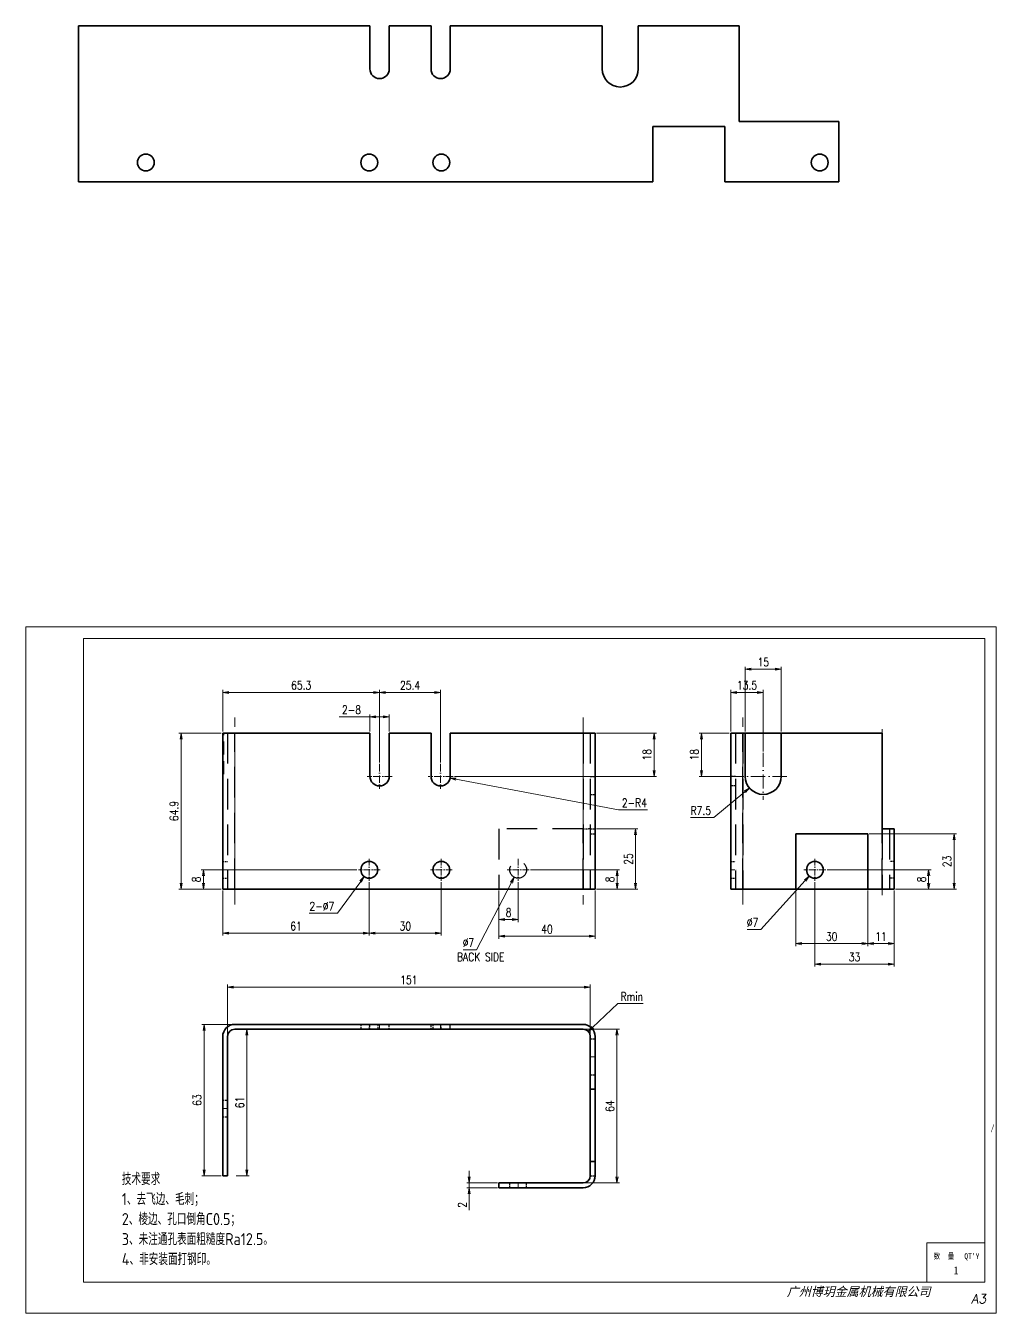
# Model space of a CAD drawing. Header units: millimetres. Extents: x 947 to 8432, y 980 to 2342.
# Drawn here: x 3350 to 3754, y 1550 to 2086 of the extents above; entities that cross this region are included whole.
import ezdxf
from ezdxf.enums import TextEntityAlignment as Align

# ---------------------------------------------------------------- set-up
doc = ezdxf.new("R2010")
doc.units = ezdxf.units.MM
for name, pattern in [('AM_ISO08W050x2', [9, 6, -0.75, 1.5, -0.75]), ('DASHDOT', [18.5, 12, -3, 0.5, -3]), ('DASHED', [19.05, 12.7, -6.35])]:
    doc.linetypes.add(name, pattern=pattern)
for name, color, linetype in [('DIM', 3, 'Continuous'), ('hidden', 1, 'DASHED'), ('图框文字', 7, 'Continuous'), ('用户自定义1', 7, 'Continuous')]:
    doc.layers.add(name, color=color, linetype=linetype)
for name, color, linetype, lineweight in [('DRAWING', 7, 'Continuous', 35), ('中心线', 2, 'AM_ISO08W050x2', 18), ('图框BY', 7, 'Continuous', 0), ('标注线', 3, 'Continuous', 18)]:
    doc.layers.add(name, color=color, linetype=linetype, lineweight=lineweight)
doc.styles.add('DIM', font='romans.shx', dxfattribs={"width": 0.8, "bigfont": 'bigfont.shx'})
doc.styles.add('STYLE1', font='')
doc.styles.add('国标', font='simfang.ttf', dxfattribs={"width": 0.8})
doc.styles.add('机械长仿宋', font='gbenor.shx', dxfattribs={"height": 1, "bigfont": 'gbcbig.shx'})
doc.styles.add('标题字', font='romand.shx', dxfattribs={"oblique": 10, "bigfont": 'bigfont.shx'})
doc.styles.get('STYLE1').set_extended_font_data('SimSun')
doc.dimstyles.new('XR 1-1$0', dxfattribs={"dimtxt": 3.5, "dimasz": 2.5, "dimexe": 1, "dimexo": 0.625, "dimgap": 1.2, "dimtad": 1, "dimzin": 9, "dimdsep": 46, "dimtxsty": 'DIM', "dimblk": 'OPEN', "dimcen": 0, "dimclrd": 8, "dimclre": 8, "dimclrt": 2, "dimazin": 2, "dimtfac": 0.5, "dimtmove": 0, "dimatfit": 3, "dimldrblk": 'OPEN', "dimfxl": 1, "dimtolj": 2, "dimlwd": 18, "dimlwe": 18, "dimarcsym": 0})
doc.dimstyles.new('XR 1-1$3', dxfattribs={"dimtxt": 3.5, "dimasz": 2.5, "dimexe": 1, "dimexo": 0.625, "dimgap": 1.2, "dimtad": 1, "dimtoh": 1, "dimdsep": 46, "dimtxsty": 'DIM', "dimblk": 'OPEN', "dimcen": 0, "dimclrd": 8, "dimclre": 8, "dimclrt": 2, "dimazin": 2, "dimtfac": 0.5, "dimtofl": 0, "dimtmove": 0, "dimatfit": 3, "dimldrblk": 'OPEN', "dimfxl": 1, "dimtolj": 2, "dimlwd": 18, "dimlwe": 18, "dimarcsym": 0})
doc.dimstyles.new('XR 1-1$4', dxfattribs={"dimtxt": 3.5, "dimasz": 2.5, "dimexe": 1, "dimexo": 0.625, "dimgap": 1.2, "dimtad": 1, "dimtoh": 1, "dimdsep": 46, "dimtxsty": 'DIM', "dimblk": 'OPEN', "dimcen": 0, "dimclrd": 8, "dimclre": 8, "dimclrt": 2, "dimazin": 2, "dimtfac": 0.5, "dimtofl": 0, "dimtmove": 0, "dimatfit": 3, "dimldrblk": 'OPEN', "dimfxl": 1, "dimtolj": 2, "dimlwd": 18, "dimlwe": 18, "dimarcsym": 0})

# ---------------------------------------------------------------- blocks, each defined once
blk = doc.blocks.new('_Open')
at = {"color": 0, "linetype": 'ByBlock', "lineweight": -2}
for p, q in [((-1, 0.17), (0, 0)), ((-1, -0.17), (0, 0)), ((0, 0), (-1, 0))]:
    blk.add_line(p, q, dxfattribs=at)
blk = doc.blocks.new('*D167')
at = {"layer": 'DIM', "color": 8, "lineweight": 18, "transparency": 16777216}
for p, q in [((3534.66, 1606.73), (3534.66, 1609.23)), ((3546.4, 1604.23), (3533.66, 1604.23)), ((3534.66, 1604.23), (3534.66, 1602.23)), ((3546.4, 1602.23), (3533.66, 1602.23)), ((3534.66, 1599.73), (3534.66, 1592.96))]:
    blk.add_line(p, q, dxfattribs=at)
at = {"layer": 'DIM', "color": 8, "lineweight": 18, "transparency": 16777216, "xscale": 2.5, "yscale": 2.5, "zscale": 2.5}
for p, rotation in [((3534.66, 1604.23), 270), ((3534.66, 1602.23), 90)]:
    blk.add_blockref('_Open', p, dxfattribs=dict(at, rotation=rotation))
at = {"layer": 'DIM', "color": 2, "transparency": 16777216, "insert": (3531.71, 1595.09), "char_height": 3.5, "attachment_point": 5, "rotation": 90, "style": 'DIM'}
blk.add_mtext('\\A2;2', dxfattribs=at)
blk = doc.blocks.new('*D168')
at = {"layer": 'DIM', "color": 8, "lineweight": 18, "transparency": 16777216}
for p, q in [((3431.4, 1791.48), (3413.7, 1791.48)), ((3414.7, 1788.98), (3414.7, 1729.08)), ((3431.4, 1726.58), (3413.7, 1726.58))]:
    blk.add_line(p, q, dxfattribs=at)
at = {"layer": 'DIM', "color": 8, "lineweight": 18, "transparency": 16777216, "xscale": 2.5, "yscale": 2.5, "zscale": 2.5}
for p, rotation in [((3414.7, 1791.48), 90), ((3414.7, 1726.58), 270)]:
    blk.add_blockref('_Open', p, dxfattribs=dict(at, rotation=rotation))
at = {"layer": 'DIM', "color": 2, "transparency": 16777216, "insert": (3411.75, 1759.03), "char_height": 3.5, "attachment_point": 5, "rotation": 90, "style": 'DIM'}
blk.add_mtext('\\A2;64.9', dxfattribs=at)
blk = doc.blocks.new('*D169')
at = {"layer": 'DIM', "color": 8, "lineweight": 18, "transparency": 16777216}
for p, q in [((3432.02, 1792.1), (3432.02, 1809.44)), ((3434.52, 1808.44), (3494.82, 1808.44)), ((3497.32, 1779.3), (3497.32, 1809.44))]:
    blk.add_line(p, q, dxfattribs=at)
at = {"layer": 'DIM', "color": 8, "lineweight": 18, "transparency": 16777216, "xscale": 2.5, "yscale": 2.5, "zscale": 2.5, "rotation": 180}
blk.add_blockref('_Open', (3432.02, 1808.44), dxfattribs=at)
at = {"layer": 'DIM', "color": 8, "lineweight": 18, "transparency": 16777216, "xscale": 2.5, "yscale": 2.5, "zscale": 2.5}
blk.add_blockref('_Open', (3497.32, 1808.44), dxfattribs=at)
at = {"layer": 'DIM', "color": 2, "transparency": 16777216, "insert": (3464.67, 1811.39), "char_height": 3.5, "attachment_point": 5, "style": 'DIM'}
blk.add_mtext('\\A2;65.3', dxfattribs=at)
blk = doc.blocks.new('*D170')
at = {"layer": 'DIM', "color": 8, "lineweight": 18, "transparency": 16777216}
for p, q in [((3497.32, 1779.3), (3497.32, 1809.44)), ((3499.82, 1808.44), (3520.22, 1808.44)), ((3522.72, 1779.3), (3522.72, 1809.44))]:
    blk.add_line(p, q, dxfattribs=at)
at = {"layer": 'DIM', "color": 8, "lineweight": 18, "transparency": 16777216, "xscale": 2.5, "yscale": 2.5, "zscale": 2.5, "rotation": 180}
blk.add_blockref('_Open', (3497.32, 1808.44), dxfattribs=at)
at = {"layer": 'DIM', "color": 8, "lineweight": 18, "transparency": 16777216, "xscale": 2.5, "yscale": 2.5, "zscale": 2.5}
blk.add_blockref('_Open', (3522.72, 1808.44), dxfattribs=at)
at = {"layer": 'DIM', "color": 2, "transparency": 16777216, "insert": (3510.02, 1811.39), "char_height": 3.5, "attachment_point": 5, "style": 'DIM'}
blk.add_mtext('\\A2;25.4', dxfattribs=at)
blk = doc.blocks.new('*D171')
at = {"layer": 'DIM', "color": 8, "lineweight": 18, "transparency": 16777216}
for p, q in [((3587.65, 1791.48), (3612.59, 1791.48)), ((3611.59, 1775.98), (3611.59, 1788.98)), ((3528.55, 1773.48), (3612.59, 1773.48))]:
    blk.add_line(p, q, dxfattribs=at)
at = {"layer": 'DIM', "color": 8, "lineweight": 18, "transparency": 16777216, "xscale": 2.5, "yscale": 2.5, "zscale": 2.5}
for p, rotation in [((3611.59, 1791.48), 90), ((3611.59, 1773.48), 270)]:
    blk.add_blockref('_Open', p, dxfattribs=dict(at, rotation=rotation))
at = {"layer": 'DIM', "color": 2, "transparency": 16777216, "insert": (3608.64, 1782.48), "char_height": 3.5, "attachment_point": 5, "rotation": 90, "style": 'DIM'}
blk.add_mtext('\\A2;18', dxfattribs=at)
blk = doc.blocks.new('*D172')
at = {"layer": 'DIM', "color": 8, "lineweight": 18, "transparency": 16777216}
for p, q in [((3493.32, 1798.26), (3480.42, 1798.26)), ((3493.32, 1792.1), (3493.32, 1799.26)), ((3498.82, 1798.26), (3495.82, 1798.26)), ((3501.32, 1792.1), (3501.32, 1799.26))]:
    blk.add_line(p, q, dxfattribs=at)
at = {"layer": 'DIM', "color": 8, "lineweight": 18, "transparency": 16777216, "xscale": 2.5, "yscale": 2.5, "zscale": 2.5, "rotation": 180}
blk.add_blockref('_Open', (3493.32, 1798.26), dxfattribs=at)
at = {"layer": 'DIM', "color": 8, "lineweight": 18, "transparency": 16777216, "xscale": 2.5, "yscale": 2.5, "zscale": 2.5}
blk.add_blockref('_Open', (3501.32, 1798.26), dxfattribs=at)
at = {"layer": 'DIM', "color": 2, "transparency": 16777216, "insert": (3485.62, 1801.21), "char_height": 3.5, "attachment_point": 5, "style": 'DIM'}
blk.add_mtext('\\A2;{\\Fromans,bigfont|c134;2-}8', dxfattribs=at)
blk = doc.blocks.new('*D173')
at = {"layer": 'DIM', "color": 8, "lineweight": 18, "transparency": 16777216}
for p, q in [((3432.02, 1725.95), (3432.02, 1707.18)), ((3493.02, 1729.4), (3493.02, 1707.18)), ((3434.52, 1708.18), (3490.52, 1708.18))]:
    blk.add_line(p, q, dxfattribs=at)
at = {"layer": 'DIM', "color": 8, "lineweight": 18, "transparency": 16777216, "xscale": 2.5, "yscale": 2.5, "zscale": 2.5, "rotation": 180}
blk.add_blockref('_Open', (3432.02, 1708.18), dxfattribs=at)
at = {"layer": 'DIM', "color": 8, "lineweight": 18, "transparency": 16777216, "xscale": 2.5, "yscale": 2.5, "zscale": 2.5}
blk.add_blockref('_Open', (3493.02, 1708.18), dxfattribs=at)
at = {"layer": 'DIM', "color": 2, "transparency": 16777216, "insert": (3462.52, 1711.13), "char_height": 3.5, "attachment_point": 5, "style": 'DIM'}
blk.add_mtext('\\A2;61', dxfattribs=at)
blk = doc.blocks.new('*D174')
at = {"layer": 'DIM', "color": 8, "lineweight": 18, "transparency": 16777216}
for p, q in [((3493.02, 1729.4), (3493.02, 1707.18)), ((3523.02, 1729.4), (3523.02, 1707.18)), ((3495.52, 1708.18), (3520.52, 1708.18))]:
    blk.add_line(p, q, dxfattribs=at)
at = {"layer": 'DIM', "color": 8, "lineweight": 18, "transparency": 16777216, "xscale": 2.5, "yscale": 2.5, "zscale": 2.5, "rotation": 180}
blk.add_blockref('_Open', (3493.02, 1708.18), dxfattribs=at)
at = {"layer": 'DIM', "color": 8, "lineweight": 18, "transparency": 16777216, "xscale": 2.5, "yscale": 2.5, "zscale": 2.5}
blk.add_blockref('_Open', (3523.02, 1708.18), dxfattribs=at)
at = {"layer": 'DIM', "color": 2, "transparency": 16777216, "insert": (3508.02, 1711.13), "char_height": 3.5, "attachment_point": 5, "style": 'DIM'}
blk.add_mtext('\\A2;30', dxfattribs=at)
blk = doc.blocks.new('*D175')
at = {"layer": 'DIM', "color": 8, "lineweight": 18, "transparency": 16777216}
for p, q in [((3487.85, 1734.58), (3423.01, 1734.58)), ((3424.01, 1732.08), (3424.01, 1729.08)), ((3431.4, 1726.58), (3423.01, 1726.58))]:
    blk.add_line(p, q, dxfattribs=at)
at = {"layer": 'DIM', "color": 8, "lineweight": 18, "transparency": 16777216, "xscale": 2.5, "yscale": 2.5, "zscale": 2.5}
for p, rotation in [((3424.01, 1734.58), 90), ((3424.01, 1726.58), 270)]:
    blk.add_blockref('_Open', p, dxfattribs=dict(at, rotation=rotation))
at = {"layer": 'DIM', "color": 2, "transparency": 16777216, "insert": (3421.06, 1730.58), "char_height": 3.5, "attachment_point": 5, "rotation": 90, "style": 'DIM'}
blk.add_mtext('\\A2;8', dxfattribs=at)
blk = doc.blocks.new('*D176')
at = {"layer": 'DIM', "color": 8, "lineweight": 18, "transparency": 16777216}
for p, q in [((3479.74, 1716.47), (3489.47, 1729.74)), ((3468, 1716.47), (3479.74, 1716.47))]:
    blk.add_line(p, q, dxfattribs=at)
at = {"layer": 'DIM', "color": 8, "lineweight": 18, "transparency": 16777216, "xscale": 2.5, "yscale": 2.5, "zscale": 2.5, "rotation": 53.73847140236715}
blk.add_blockref('_Open', (3490.95, 1731.75), dxfattribs=at)
at = {"layer": 'DIM', "color": 2, "transparency": 16777216, "insert": (3473.27, 1719.42), "char_height": 3.5, "attachment_point": 5, "style": 'DIM'}
blk.add_mtext('\\A2;2-%%c7', dxfattribs=at)
blk = doc.blocks.new('*D177')
at = {"layer": 'DIM', "color": 8, "lineweight": 18, "transparency": 16777216}
for p, q in [((3596.73, 1759.5), (3529.11, 1772.27)), ((3608.87, 1759.5), (3596.73, 1759.5))]:
    blk.add_line(p, q, dxfattribs=at)
at = {"layer": 'DIM', "color": 8, "lineweight": 18, "transparency": 16777216, "xscale": 2.5, "yscale": 2.5, "zscale": 2.5, "rotation": 169.3034665481078}
blk.add_blockref('_Open', (3526.65, 1772.73), dxfattribs=at)
at = {"layer": 'DIM', "color": 2, "transparency": 16777216, "insert": (3603.4, 1762.45), "char_height": 3.5, "attachment_point": 5, "style": 'DIM'}
blk.add_mtext('\\A2;{\\Fromans,bigfont|c134;2-}R4', dxfattribs=at)
blk = doc.blocks.new('*D178')
at = {"layer": 'DIM', "color": 8, "lineweight": 18, "transparency": 16777216}
for p, q in [((3436.4, 1670.23), (3423.25, 1670.23)), ((3424.25, 1609.73), (3424.25, 1667.73)), ((3431.4, 1607.23), (3423.25, 1607.23))]:
    blk.add_line(p, q, dxfattribs=at)
at = {"layer": 'DIM', "color": 8, "lineweight": 18, "transparency": 16777216, "xscale": 2.5, "yscale": 2.5, "zscale": 2.5}
for p, rotation in [((3424.25, 1670.23), 90), ((3424.25, 1607.23), 270)]:
    blk.add_blockref('_Open', p, dxfattribs=dict(at, rotation=rotation))
at = {"layer": 'DIM', "color": 2, "transparency": 16777216, "insert": (3421.3, 1638.73), "char_height": 3.5, "attachment_point": 5, "rotation": 90, "style": 'DIM'}
blk.add_mtext('\\A2;63', dxfattribs=at)
blk = doc.blocks.new('*D179')
at = {"layer": 'DIM', "color": 8, "lineweight": 18, "transparency": 16777216}
for p, q in [((3434.02, 1665.85), (3434.02, 1686.79)), ((3436.52, 1685.79), (3582.52, 1685.79)), ((3585.02, 1664.85), (3585.02, 1686.79))]:
    blk.add_line(p, q, dxfattribs=at)
at = {"layer": 'DIM', "color": 8, "lineweight": 18, "transparency": 16777216, "xscale": 2.5, "yscale": 2.5, "zscale": 2.5, "rotation": 180}
blk.add_blockref('_Open', (3434.02, 1685.79), dxfattribs=at)
at = {"layer": 'DIM', "color": 8, "lineweight": 18, "transparency": 16777216, "xscale": 2.5, "yscale": 2.5, "zscale": 2.5}
blk.add_blockref('_Open', (3585.02, 1685.79), dxfattribs=at)
at = {"layer": 'DIM', "color": 2, "transparency": 16777216, "insert": (3509.52, 1688.74), "char_height": 3.5, "attachment_point": 5, "style": 'DIM'}
blk.add_mtext('\\A2;151', dxfattribs=at)
blk = doc.blocks.new('*D180')
at = {"layer": 'DIM', "color": 8, "lineweight": 18, "transparency": 16777216}
for p, q in [((3580.65, 1668.23), (3597.15, 1668.23)), ((3596.15, 1606.73), (3596.15, 1665.73)), ((3580.65, 1604.23), (3597.15, 1604.23))]:
    blk.add_line(p, q, dxfattribs=at)
at = {"layer": 'DIM', "color": 8, "lineweight": 18, "transparency": 16777216, "xscale": 2.5, "yscale": 2.5, "zscale": 2.5}
for p, rotation in [((3596.15, 1668.23), 90), ((3596.15, 1604.23), 270)]:
    blk.add_blockref('_Open', p, dxfattribs=dict(at, rotation=rotation))
at = {"layer": 'DIM', "color": 2, "transparency": 16777216, "insert": (3593.2, 1636.23), "char_height": 3.5, "attachment_point": 5, "rotation": 90, "style": 'DIM'}
blk.add_mtext('\\A2;64', dxfattribs=at)
blk = doc.blocks.new('*D181')
at = {"layer": 'DIM', "color": 8, "lineweight": 18, "transparency": 16777216}
for p, q in [((3596.46, 1678.89), (3586.01, 1669.01)), ((3606.99, 1678.89), (3596.46, 1678.89))]:
    blk.add_line(p, q, dxfattribs=at)
at = {"layer": 'DIM', "color": 8, "lineweight": 18, "transparency": 16777216, "xscale": 2.5, "yscale": 2.5, "zscale": 2.5, "rotation": 223.4290281132718}
blk.add_blockref('_Open', (3584.2, 1667.29), dxfattribs=at)
at = {"layer": 'DIM', "color": 2, "transparency": 16777216, "insert": (3602.32, 1681.84), "char_height": 3.5, "attachment_point": 5, "style": 'DIM'}
blk.add_mtext('\\A2;{\\Fromans,bigfont|c134;Rmin}', dxfattribs=at)
blk = doc.blocks.new('*D182')
at = {"layer": 'DIM', "color": 8, "lineweight": 18, "transparency": 16777216}
for p, q in [((3547.02, 1725.95), (3547.02, 1705.91)), ((3587.02, 1725.95), (3587.02, 1705.91)), ((3584.52, 1706.91), (3549.52, 1706.91))]:
    blk.add_line(p, q, dxfattribs=at)
at = {"layer": 'DIM', "color": 8, "lineweight": 18, "transparency": 16777216, "xscale": 2.5, "yscale": 2.5, "zscale": 2.5, "rotation": 180}
blk.add_blockref('_Open', (3547.02, 1706.91), dxfattribs=at)
at = {"layer": 'DIM', "color": 8, "lineweight": 18, "transparency": 16777216, "xscale": 2.5, "yscale": 2.5, "zscale": 2.5}
blk.add_blockref('_Open', (3587.02, 1706.91), dxfattribs=at)
at = {"layer": 'DIM', "color": 2, "transparency": 16777216, "insert": (3567.02, 1709.86), "char_height": 3.5, "attachment_point": 5, "style": 'DIM'}
blk.add_mtext('\\A2;40', dxfattribs=at)
blk = doc.blocks.new('*D183')
at = {"layer": 'DIM', "color": 8, "lineweight": 18, "transparency": 16777216}
for p, q in [((3587.65, 1751.58), (3604.88, 1751.58)), ((3603.88, 1729.08), (3603.88, 1749.08)), ((3587.65, 1726.58), (3604.88, 1726.58))]:
    blk.add_line(p, q, dxfattribs=at)
at = {"layer": 'DIM', "color": 8, "lineweight": 18, "transparency": 16777216, "xscale": 2.5, "yscale": 2.5, "zscale": 2.5}
for p, rotation in [((3603.88, 1751.58), 90), ((3603.88, 1726.58), 270)]:
    blk.add_blockref('_Open', p, dxfattribs=dict(at, rotation=rotation))
at = {"layer": 'DIM', "color": 2, "transparency": 16777216, "insert": (3600.93, 1739.08), "char_height": 3.5, "attachment_point": 5, "rotation": 90, "style": 'DIM'}
blk.add_mtext('\\A2;25', dxfattribs=at)
blk = doc.blocks.new('*D184')
at = {"layer": 'DIM', "color": 8, "lineweight": 18, "transparency": 16777216}
for p, q in [((3547.02, 1725.95), (3547.02, 1712.85)), ((3555.02, 1729.4), (3555.02, 1712.85)), ((3549.52, 1713.85), (3552.52, 1713.85))]:
    blk.add_line(p, q, dxfattribs=at)
at = {"layer": 'DIM', "color": 8, "lineweight": 18, "transparency": 16777216, "xscale": 2.5, "yscale": 2.5, "zscale": 2.5, "rotation": 180}
blk.add_blockref('_Open', (3547.02, 1713.85), dxfattribs=at)
at = {"layer": 'DIM', "color": 8, "lineweight": 18, "transparency": 16777216, "xscale": 2.5, "yscale": 2.5, "zscale": 2.5}
blk.add_blockref('_Open', (3555.02, 1713.85), dxfattribs=at)
at = {"layer": 'DIM', "color": 2, "transparency": 16777216, "insert": (3551.02, 1716.8), "char_height": 3.5, "attachment_point": 5, "style": 'DIM'}
blk.add_mtext('\\A2;8', dxfattribs=at)
blk = doc.blocks.new('*D185')
at = {"layer": 'DIM', "color": 8, "lineweight": 18, "transparency": 16777216}
for p, q in [((3560.2, 1734.58), (3597.19, 1734.58)), ((3596.19, 1732.08), (3596.19, 1729.08)), ((3587.65, 1726.58), (3597.19, 1726.58))]:
    blk.add_line(p, q, dxfattribs=at)
at = {"layer": 'DIM', "color": 8, "lineweight": 18, "transparency": 16777216, "xscale": 2.5, "yscale": 2.5, "zscale": 2.5}
for p, rotation in [((3596.19, 1734.58), 90), ((3596.19, 1726.58), 270)]:
    blk.add_blockref('_Open', p, dxfattribs=dict(at, rotation=rotation))
at = {"layer": 'DIM', "color": 2, "transparency": 16777216, "insert": (3593.24, 1730.58), "char_height": 3.5, "attachment_point": 5, "rotation": 90, "style": 'DIM'}
blk.add_mtext('\\A2;8', dxfattribs=at)
blk = doc.blocks.new('*D186')
at = {"layer": 'DIM', "color": 8, "lineweight": 18, "transparency": 16777216}
for p, q in [((3537.7, 1701.3), (3552.25, 1729.25)), ((3532.1, 1701.3), (3537.7, 1701.3))]:
    blk.add_line(p, q, dxfattribs=at)
at = {"layer": 'DIM', "color": 8, "lineweight": 18, "transparency": 16777216, "xscale": 2.5, "yscale": 2.5, "zscale": 2.5, "rotation": 62.50596017894608}
blk.add_blockref('_Open', (3553.4, 1731.47), dxfattribs=at)
at = {"layer": 'DIM', "color": 2, "transparency": 16777216, "insert": (3534.3, 1704.25), "char_height": 3.5, "attachment_point": 5, "style": 'DIM'}
blk.add_mtext('\\A2;∅7', dxfattribs=at)
blk = doc.blocks.new('*D187')
at = {"layer": 'DIM', "color": 8, "lineweight": 18, "transparency": 16777216}
for p, q in [((3642.92, 1791.48), (3630.34, 1791.48)), ((3631.34, 1788.98), (3631.34, 1775.98)), ((3648.92, 1773.48), (3630.34, 1773.48))]:
    blk.add_line(p, q, dxfattribs=at)
at = {"layer": 'DIM', "color": 8, "lineweight": 18, "transparency": 16777216, "xscale": 2.5, "yscale": 2.5, "zscale": 2.5}
for p, rotation in [((3631.34, 1791.48), 90), ((3631.34, 1773.48), 270)]:
    blk.add_blockref('_Open', p, dxfattribs=dict(at, rotation=rotation))
at = {"layer": 'DIM', "color": 2, "transparency": 16777216, "insert": (3628.39, 1782.48), "char_height": 3.5, "attachment_point": 5, "rotation": 90, "style": 'DIM'}
blk.add_mtext('\\A2;18', dxfattribs=at)
blk = doc.blocks.new('*D188')
at = {"layer": 'DIM', "color": 8, "lineweight": 18, "transparency": 16777216}
for p, q in [((3649.55, 1792.1), (3649.55, 1819.08)), ((3652.05, 1818.08), (3662.05, 1818.08)), ((3664.55, 1792.1), (3664.55, 1819.08))]:
    blk.add_line(p, q, dxfattribs=at)
at = {"layer": 'DIM', "color": 8, "lineweight": 18, "transparency": 16777216, "xscale": 2.5, "yscale": 2.5, "zscale": 2.5, "rotation": 180}
blk.add_blockref('_Open', (3649.55, 1818.08), dxfattribs=at)
at = {"layer": 'DIM', "color": 8, "lineweight": 18, "transparency": 16777216, "xscale": 2.5, "yscale": 2.5, "zscale": 2.5}
blk.add_blockref('_Open', (3664.55, 1818.08), dxfattribs=at)
at = {"layer": 'DIM', "color": 2, "transparency": 16777216, "insert": (3657.05, 1821.03), "char_height": 3.5, "attachment_point": 5, "style": 'DIM'}
blk.add_mtext('\\A2;15', dxfattribs=at)
blk = doc.blocks.new('*D189')
at = {"layer": 'DIM', "color": 8, "lineweight": 18, "transparency": 16777216}
for p, q in [((3643.55, 1792.1), (3643.55, 1809.44)), ((3646.05, 1808.44), (3654.55, 1808.44)), ((3657.05, 1783.85), (3657.05, 1809.44))]:
    blk.add_line(p, q, dxfattribs=at)
at = {"layer": 'DIM', "color": 8, "lineweight": 18, "transparency": 16777216, "xscale": 2.5, "yscale": 2.5, "zscale": 2.5, "rotation": 180}
blk.add_blockref('_Open', (3643.55, 1808.44), dxfattribs=at)
at = {"layer": 'DIM', "color": 8, "lineweight": 18, "transparency": 16777216, "xscale": 2.5, "yscale": 2.5, "zscale": 2.5}
blk.add_blockref('_Open', (3657.05, 1808.44), dxfattribs=at)
at = {"layer": 'DIM', "color": 2, "transparency": 16777216, "insert": (3650.3, 1811.39), "char_height": 3.5, "attachment_point": 5, "style": 'DIM'}
blk.add_mtext('\\A2;13.5', dxfattribs=at)
blk = doc.blocks.new('*D190')
at = {"layer": 'DIM', "color": 8, "lineweight": 18, "transparency": 16777216}
for p, q in [((3636.5, 1756.3), (3649.38, 1767.07)), ((3626.76, 1756.3), (3636.5, 1756.3))]:
    blk.add_line(p, q, dxfattribs=at)
at = {"layer": 'DIM', "color": 8, "lineweight": 18, "transparency": 16777216, "xscale": 2.5, "yscale": 2.5, "zscale": 2.5, "rotation": 39.88272526201273}
blk.add_blockref('_Open', (3651.29, 1768.67), dxfattribs=at)
at = {"layer": 'DIM', "color": 2, "transparency": 16777216, "insert": (3631.03, 1759.25), "char_height": 3.5, "attachment_point": 5, "style": 'DIM'}
blk.add_mtext('\\A2;R7.5', dxfattribs=at)
blk = doc.blocks.new('*D191')
at = {"layer": 'DIM', "color": 8, "lineweight": 18, "transparency": 16777216}
for p, q in [((3701.17, 1749.58), (3737.54, 1749.58)), ((3736.54, 1747.08), (3736.54, 1729.08)), ((3712.17, 1726.58), (3737.54, 1726.58))]:
    blk.add_line(p, q, dxfattribs=at)
at = {"layer": 'DIM', "color": 8, "lineweight": 18, "transparency": 16777216, "xscale": 2.5, "yscale": 2.5, "zscale": 2.5}
for p, rotation in [((3736.54, 1749.58), 90), ((3736.54, 1726.58), 270)]:
    blk.add_blockref('_Open', p, dxfattribs=dict(at, rotation=rotation))
at = {"layer": 'DIM', "color": 2, "transparency": 16777216, "insert": (3733.59, 1738.08), "char_height": 3.5, "attachment_point": 5, "rotation": 90, "style": 'DIM'}
blk.add_mtext('\\A2;23', dxfattribs=at)
blk = doc.blocks.new('*D192')
at = {"layer": 'DIM', "color": 8, "lineweight": 18, "transparency": 16777216}
for p, q in [((3700.55, 1725.95), (3700.55, 1702.84)), ((3711.55, 1725.95), (3711.55, 1702.84)), ((3703.05, 1703.84), (3709.05, 1703.84))]:
    blk.add_line(p, q, dxfattribs=at)
at = {"layer": 'DIM', "color": 8, "lineweight": 18, "transparency": 16777216, "xscale": 2.5, "yscale": 2.5, "zscale": 2.5, "rotation": 180}
blk.add_blockref('_Open', (3700.55, 1703.84), dxfattribs=at)
at = {"layer": 'DIM', "color": 8, "lineweight": 18, "transparency": 16777216, "xscale": 2.5, "yscale": 2.5, "zscale": 2.5}
blk.add_blockref('_Open', (3711.55, 1703.84), dxfattribs=at)
at = {"layer": 'DIM', "color": 2, "transparency": 16777216, "insert": (3706.05, 1706.79), "char_height": 3.5, "attachment_point": 5, "style": 'DIM'}
blk.add_mtext('\\A2;11', dxfattribs=at)
blk = doc.blocks.new('*D193')
at = {"layer": 'DIM', "color": 8, "lineweight": 18, "transparency": 16777216}
for p, q in [((3670.55, 1725.95), (3670.55, 1702.84)), ((3700.55, 1725.95), (3700.55, 1702.84)), ((3698.05, 1703.84), (3673.05, 1703.84))]:
    blk.add_line(p, q, dxfattribs=at)
at = {"layer": 'DIM', "color": 8, "lineweight": 18, "transparency": 16777216, "xscale": 2.5, "yscale": 2.5, "zscale": 2.5, "rotation": 180}
blk.add_blockref('_Open', (3670.55, 1703.84), dxfattribs=at)
at = {"layer": 'DIM', "color": 8, "lineweight": 18, "transparency": 16777216, "xscale": 2.5, "yscale": 2.5, "zscale": 2.5}
blk.add_blockref('_Open', (3700.55, 1703.84), dxfattribs=at)
at = {"layer": 'DIM', "color": 2, "transparency": 16777216, "insert": (3685.55, 1706.79), "char_height": 3.5, "attachment_point": 5, "style": 'DIM'}
blk.add_mtext('\\A2;30', dxfattribs=at)
blk = doc.blocks.new('*D194')
at = {"layer": 'DIM', "color": 8, "lineweight": 18, "transparency": 16777216}
for p, q in [((3683.72, 1734.58), (3726.91, 1734.58)), ((3725.91, 1729.08), (3725.91, 1732.08)), ((3712.17, 1726.58), (3726.91, 1726.58))]:
    blk.add_line(p, q, dxfattribs=at)
at = {"layer": 'DIM', "color": 8, "lineweight": 18, "transparency": 16777216, "xscale": 2.5, "yscale": 2.5, "zscale": 2.5}
for p, rotation in [((3725.91, 1734.58), 90), ((3725.91, 1726.58), 270)]:
    blk.add_blockref('_Open', p, dxfattribs=dict(at, rotation=rotation))
at = {"layer": 'DIM', "color": 2, "transparency": 16777216, "insert": (3722.96, 1730.58), "char_height": 3.5, "attachment_point": 5, "rotation": 90, "style": 'DIM'}
blk.add_mtext('\\A2;8', dxfattribs=at)
blk = doc.blocks.new('*D195')
at = {"layer": 'DIM', "color": 8, "lineweight": 18, "transparency": 16777216}
for p, q in [((3678.55, 1729.4), (3678.55, 1694.32)), ((3711.55, 1725.95), (3711.55, 1694.32)), ((3709.05, 1695.32), (3681.05, 1695.32))]:
    blk.add_line(p, q, dxfattribs=at)
at = {"layer": 'DIM', "color": 8, "lineweight": 18, "transparency": 16777216, "xscale": 2.5, "yscale": 2.5, "zscale": 2.5, "rotation": 180}
blk.add_blockref('_Open', (3678.55, 1695.32), dxfattribs=at)
at = {"layer": 'DIM', "color": 8, "lineweight": 18, "transparency": 16777216, "xscale": 2.5, "yscale": 2.5, "zscale": 2.5}
blk.add_blockref('_Open', (3711.55, 1695.32), dxfattribs=at)
at = {"layer": 'DIM', "color": 2, "transparency": 16777216, "insert": (3695.05, 1698.27), "char_height": 3.5, "attachment_point": 5, "style": 'DIM'}
blk.add_mtext('\\A2;33', dxfattribs=at)
blk = doc.blocks.new('*D196')
at = {"layer": 'DIM', "color": 8, "lineweight": 18, "transparency": 16777216}
for p, q in [((3655.99, 1709.69), (3674.52, 1730.13)), ((3650.39, 1709.69), (3655.99, 1709.69))]:
    blk.add_line(p, q, dxfattribs=at)
at = {"layer": 'DIM', "color": 8, "lineweight": 18, "transparency": 16777216, "xscale": 2.5, "yscale": 2.5, "zscale": 2.5, "rotation": 47.80760562263692}
blk.add_blockref('_Open', (3676.2, 1731.98), dxfattribs=at)
at = {"layer": 'DIM', "color": 2, "transparency": 16777216, "insert": (3652.59, 1712.64), "char_height": 3.5, "attachment_point": 5, "style": 'DIM'}
blk.add_mtext('\\A2;∅7', dxfattribs=at)
blk = doc.blocks.new('*D197')
at = {"layer": '用户自定义1', "color": 8, "lineweight": 18, "transparency": 16777216}
for p, q in [((3437.65, 1668.23), (3443.07, 1668.23)), ((3442.07, 1665.73), (3442.07, 1609.73)), ((3437.65, 1607.23), (3443.07, 1607.23))]:
    blk.add_line(p, q, dxfattribs=at)
at = {"layer": '用户自定义1', "color": 8, "lineweight": 18, "transparency": 16777216, "xscale": 2.5, "yscale": 2.5, "zscale": 2.5}
for p, rotation in [((3442.07, 1668.23), 90), ((3442.07, 1607.23), 270)]:
    blk.add_blockref('_Open', p, dxfattribs=dict(at, rotation=rotation))
at = {"layer": '用户自定义1', "color": 2, "transparency": 16777216, "insert": (3439.12, 1637.73), "char_height": 3.5, "attachment_point": 5, "rotation": 90, "style": 'DIM'}
blk.add_mtext('\\A2;61', dxfattribs=at)

msp = doc.modelspace()

# ---------------------------------------------------------------- linework, layer by layer
at = {"color": 7, "lineweight": 13}
for p, q in [((3437.02, 1726.575), (3437.02, 1791.477)), ((3582.02, 1791.477), (3582.02, 1726.575)), ((3648.55, 1791.477), (3648.55, 1726.575)), ((3706.55, 1726.575), (3706.55, 1751.575))]:
    msp.add_line(p, q, dxfattribs=at)
at = {"layer": 'DRAWING'}
for p, q in [((3372.02, 2085.914), (3372.02, 2046.012)), ((3397.02, 2085.914), (3372.02, 2085.914)), ((3397.02, 2085.914), (3401.02, 2085.914)), ((3401.02, 2085.914), (3414.02, 2085.914)), ((3414.02, 2085.914), (3437.02, 2085.914)), ((3493.32, 2085.914), (3437.02, 2085.914)), ((3493.32, 2067.914), (3493.32, 2085.914)), ((3518.72, 2085.914), (3501.32, 2085.914)), ((3501.32, 2085.914), (3501.32, 2067.914)), ((3518.72, 2067.914), (3518.72, 2085.914)), ((3583.02, 2085.914), (3526.72, 2085.914)), ((3526.72, 2085.914), (3526.72, 2067.914)), ((3583.02, 2085.914), (3586.556, 2085.914)), ((3584.02, 2085.914), (3585.485, 2085.914)), ((3585.485, 2085.914), (3589.02, 2085.914)), ((3586.556, 2085.914), (3588.02, 2085.914)), ((3590.02, 2085.914), (3589.02, 2085.914)), ((3590.02, 2085.914), (3590.02, 2067.914)), ((3605.02, 2085.914), (3605.02, 2067.914)), ((3618.02, 2085.914), (3605.02, 2085.914)), ((3622.02, 2085.914), (3618.02, 2085.914)), ((3622.02, 2085.914), (3647.02, 2085.914)), ((3647.02, 2085.914), (3647.02, 2046.012)), ((3372.02, 2021.012), (3372.02, 2046.012)), ((3611.02, 2044.012), (3641.02, 2044.012)), ((3618.02, 2044.012), (3611.02, 2044.012)), ((3611.02, 2044.012), (3611.02, 2021.012)), ((3641.02, 2021.012), (3641.02, 2044.012)), ((3647.02, 2046.012), (3650.556, 2046.012)), ((3650.556, 2046.012), (3688.556, 2046.012)), ((3688.556, 2046.012), (3688.556, 2021.012)), ((3372.02, 2021.012), (3378.02, 2021.012)), ((3372.02, 2021.012), (3408.02, 2021.012)), ((3408.02, 2021.012), (3437.02, 2021.012)), ((3582.02, 2021.012), (3437.02, 2021.012)), ((3582.02, 2021.012), (3547.02, 2021.012)), ((3582.02, 2021.012), (3585.142, 2021.012)), ((3582.02, 2021.012), (3586.556, 2021.012)), ((3584.02, 2021.012), (3585.485, 2021.012)), ((3585.142, 2021.012), (3586.02, 2021.012)), ((3585.485, 2021.012), (3589.02, 2021.012)), ((3588.02, 2021.012), (3586.02, 2021.012)), ((3586.556, 2021.012), (3588.02, 2021.012)), ((3611.02, 2021.012), (3589.02, 2021.012)), ((3647.02, 2021.012), (3641.02, 2021.012)), ((3647.02, 2021.012), (3650.556, 2021.012)), ((3648.556, 2021.012), (3650.556, 2021.012)), ((3650.02, 2021.012), (3648.556, 2021.012)), ((3653.556, 2021.012), (3650.02, 2021.012)), ((3650.556, 2021.012), (3652.02, 2021.012)), ((3651.435, 2021.012), (3650.556, 2021.012)), ((3653.556, 2021.012), (3651.435, 2021.012)), ((3653.556, 2021.012), (3688.556, 2021.012)), ((3432.02, 1726.575), (3432.02, 1791.477)), ((3493.32, 1791.477), (3437.02, 1791.477)), ((3582.02, 1791.477), (3526.72, 1791.477)), ((3587.02, 1791.477), (3587.02, 1726.575)), ((3643.55, 1791.477), (3643.55, 1726.575)), ((3681.55, 1791.477), (3706.55, 1791.477)), ((3706.55, 1791.477), (3706.55, 1751.575)), ((3670.55, 1749.575), (3670.55, 1726.575)), ((3700.55, 1726.575), (3700.55, 1749.575)), ((3711.55, 1726.575), (3711.55, 1751.575)), ((3582.02, 1726.575), (3437.02, 1726.575)), ((3582.02, 1726.575), (3547.02, 1726.575)), ((3670.55, 1726.575), (3648.55, 1726.575)), ((3706.55, 1726.575), (3670.55, 1726.575)), ((3582.02, 1670.228), (3437.02, 1670.228)), ((3582.02, 1668.228), (3437.02, 1668.228)), ((3432.02, 1607.228), (3432.02, 1665.228)), ((3434.02, 1607.228), (3434.02, 1665.228)), ((3585.02, 1643.228), (3585.02, 1665.228)), ((3587.02, 1643.228), (3587.02, 1665.228)), ((3582.02, 1604.228), (3547.02, 1604.228)), ((3547.02, 1602.228), (3582.02, 1602.228))]:
    msp.add_line(p, q, dxfattribs=at)
at = {"layer": 'DRAWING', "ltscale": 0.036612}
for p, q in [((3432.02, 1791.477), (3433.485, 1791.477)), ((3585.556, 1791.477), (3587.02, 1791.477)), ((3643.55, 1791.477), (3645.014, 1791.477)), ((3585.556, 1726.575), (3587.02, 1726.575)), ((3643.55, 1726.575), (3645.014, 1726.575)), ((3710.085, 1726.575), (3711.55, 1726.575))]:
    msp.add_line(p, q, dxfattribs=at)
at = {"layer": 'DRAWING', "ltscale": 0.088388}
for p, q in [((3437.02, 1791.477), (3433.485, 1791.477)), ((3582.02, 1791.477), (3585.556, 1791.477)), ((3645.014, 1791.477), (3648.55, 1791.477)), ((3706.55, 1751.575), (3710.085, 1751.575)), ((3582.02, 1726.575), (3585.556, 1726.575)), ((3645.014, 1726.575), (3648.55, 1726.575)), ((3706.55, 1726.575), (3710.085, 1726.575))]:
    msp.add_line(p, q, dxfattribs=at)
at = {"layer": 'DRAWING', "ltscale": 0.45}
for p, q in [((3493.32, 1773.477), (3493.32, 1791.477)), ((3501.32, 1791.477), (3501.32, 1773.477)), ((3518.72, 1773.477), (3518.72, 1791.477)), ((3526.72, 1791.477), (3526.72, 1773.477)), ((3649.55, 1791.477), (3649.55, 1773.477)), ((3664.55, 1791.477), (3664.55, 1773.477))]:
    msp.add_line(p, q, dxfattribs=at)
at = {"layer": 'DRAWING', "ltscale": 0.435}
msp.add_line((3518.72, 1791.477), (3501.32, 1791.477), dxfattribs=at)
at = {"layer": 'DRAWING', "ltscale": 0.025001}
msp.add_line((3649.55, 1791.477), (3648.55, 1791.477), dxfattribs=at)
at = {"layer": 'DRAWING', "ltscale": 0.375}
msp.add_line((3664.55, 1791.477), (3649.55, 1791.477), dxfattribs=at)
at = {"layer": 'DRAWING', "ltscale": 0.324999}
msp.add_line((3677.55, 1791.477), (3664.55, 1791.477), dxfattribs=at)
at = {"layer": 'DRAWING', "ltscale": 0.1}
msp.add_line((3681.55, 1791.477), (3677.55, 1791.477), dxfattribs=at)
at = {"layer": 'DRAWING', "ltscale": 0.475}
for p, q in [((3670.55, 1749.575), (3700.55, 1749.575)), ((3585.02, 1613.228), (3585.02, 1636.228)), ((3587.02, 1636.228), (3587.02, 1613.228))]:
    msp.add_line(p, q, dxfattribs=at)
at = {"layer": 'DRAWING', "ltscale": 0.175}
for p, q in [((3677.55, 1749.575), (3670.55, 1749.575)), ((3585.02, 1636.228), (3585.02, 1643.228)), ((3587.02, 1636.228), (3587.02, 1643.228))]:
    msp.add_line(p, q, dxfattribs=at)
at = {"layer": 'DRAWING', "ltscale": 0.011612}
msp.add_line((3710.085, 1751.575), (3710.55, 1751.575), dxfattribs=at)
at = {"layer": 'DRAWING', "ltscale": 0.025}
msp.add_line((3710.55, 1751.575), (3711.55, 1751.575), dxfattribs=at)
at = {"layer": 'DRAWING', "ltscale": 0.016747}
msp.add_line((3432.02, 1726.575), (3432.69, 1726.575), dxfattribs=at)
at = {"layer": 'DRAWING', "ltscale": 0.019865}
msp.add_line((3432.69, 1726.575), (3433.485, 1726.575), dxfattribs=at)
at = {"layer": 'DRAWING', "ltscale": 0.025888}
msp.add_line((3433.485, 1726.575), (3434.52, 1726.575), dxfattribs=at)
at = {"layer": 'DRAWING', "ltscale": 0.0625}
msp.add_line((3434.52, 1726.575), (3437.02, 1726.575), dxfattribs=at)
at = {"layer": 'DRAWING', "ltscale": 0.053033}
msp.add_line((3582.02, 1726.575), (3584.142, 1726.575), dxfattribs=at)
at = {"layer": 'DRAWING', "ltscale": 0.021967}
msp.add_line((3584.142, 1726.575), (3585.02, 1726.575), dxfattribs=at)
at = {"layer": 'DRAWING', "ltscale": 0.05}
for p, q in [((3587.02, 1726.575), (3585.02, 1726.575)), ((3585.02, 1643.228), (3587.02, 1643.228)), ((3587.02, 1613.228), (3585.02, 1613.228)), ((3432.02, 1607.228), (3434.02, 1607.228)), ((3547.02, 1604.228), (3547.02, 1602.228))]:
    msp.add_line(p, q, dxfattribs=at)
at = {"layer": 'DRAWING', "ltscale": 0.15}
for p, q in [((3706.55, 1726.575), (3700.55, 1726.575)), ((3585.02, 1607.228), (3585.02, 1613.228)), ((3587.02, 1607.228), (3587.02, 1613.228))]:
    msp.add_line(p, q, dxfattribs=at)
at = {"layer": 'DRAWING'}
for centre in [(3400.02, 2029.012), (3493.02, 2029.012), (3523.02, 2029.012), (3680.556, 2029.012), (3493.02, 1734.575), (3523.02, 1734.575), (3678.55, 1734.575)]:
    msp.add_circle(centre, 3.5, dxfattribs=at)
for centre, radius, start, end in [((3497.32, 2067.914), 4, 180, 0), ((3522.72, 2067.914), 4, 180, 0), ((3597.52, 2067.914), 7.5, 180, 360), ((3497.32, 1773.477), 4, 180, 0), ((3522.72, 1773.477), 4, 180, 0), ((3657.05, 1773.477), 7.5, 180, 360), ((3437.02, 1665.228), 5, 135, 180), ((3437.02, 1665.228), 5, 90, 135), ((3437.02, 1665.228), 3, 90, 180), ((3582.02, 1665.228), 5, 0, 90), ((3582.02, 1665.228), 3, 0, 90), ((3582.02, 1607.228), 5, 270, 0), ((3582.02, 1607.228), 3, 270, 0)]:
    msp.add_arc(centre, radius, start, end, dxfattribs=at)
at = {"layer": 'hidden', "linetype": 'DASHED', "ltscale": 0.426848}
msp.add_line((3432.438, 1774.403), (3432.438, 1791.477), dxfattribs=at)
at = {"layer": 'hidden', "linetype": 'DASHED'}
for p, q in [((3434.02, 1791.477), (3434.02, 1726.575)), ((3437.02, 1726.575), (3437.02, 1791.477)), ((3582.02, 1791.477), (3582.02, 1726.575)), ((3585.02, 1791.477), (3585.02, 1726.575)), ((3645.55, 1791.477), (3645.55, 1726.575)), ((3648.55, 1791.477), (3648.55, 1726.575)), ((3648.55, 1791.477), (3648.55, 1726.575)), ((3648.55, 1726.575), (3648.55, 1791.477)), ((3547.02, 1751.575), (3547.02, 1726.575)), ((3582.02, 1751.575), (3547.02, 1751.575)), ((3582.02, 1726.575), (3582.02, 1751.575)), ((3582.02, 1751.575), (3582.02, 1726.575)), ((3706.55, 1751.575), (3706.55, 1726.575)), ((3706.55, 1726.575), (3706.55, 1751.575)), ((3709.55, 1751.575), (3709.55, 1726.575))]:
    msp.add_line(p, q, dxfattribs=at)
at = {"layer": 'hidden', "linetype": 'DASHED', "ltscale": 0.426746}
msp.add_line((3706.55, 1774.407), (3706.55, 1791.477), dxfattribs=at)
at = {"layer": 'hidden', "linetype": 'DASHED', "ltscale": 0.05}
for p, q in [((3585.02, 1773.477), (3587.02, 1773.477)), ((3585.02, 1773.477), (3587.02, 1773.477)), ((3645.55, 1773.477), (3643.55, 1773.477)), ((3645.55, 1773.477), (3643.55, 1773.477)), ((3645.55, 1773.477), (3643.55, 1773.477)), ((3645.55, 1773.477), (3643.55, 1773.477)), ((3645.55, 1769.477), (3643.55, 1769.477)), ((3645.55, 1769.477), (3643.55, 1769.477)), ((3585.02, 1765.977), (3587.02, 1765.977)), ((3585.02, 1751.575), (3587.02, 1751.575)), ((3585.02, 1749.575), (3587.02, 1749.575)), ((3432.02, 1738.075), (3434.02, 1738.075)), ((3643.55, 1738.075), (3645.55, 1738.075)), ((3643.55, 1738.075), (3645.55, 1738.075)), ((3711.55, 1738.075), (3709.55, 1738.075)), ((3432.02, 1731.075), (3434.02, 1731.075)), ((3643.55, 1731.075), (3645.55, 1731.075)), ((3643.55, 1731.075), (3645.55, 1731.075)), ((3711.55, 1731.075), (3709.55, 1731.075)), ((3489.52, 1670.228), (3489.52, 1668.228)), ((3493.32, 1668.228), (3493.32, 1670.228)), ((3496.52, 1670.228), (3496.52, 1668.228)), ((3501.32, 1668.228), (3501.32, 1670.228)), ((3518.72, 1668.228), (3518.72, 1670.228)), ((3519.52, 1670.228), (3519.52, 1668.228)), ((3526.52, 1670.228), (3526.52, 1668.228)), ((3526.72, 1668.228), (3526.72, 1670.228)), ((3585.02, 1664.228), (3587.02, 1664.228)), ((3585.02, 1649.228), (3587.02, 1649.228)), ((3432.02, 1638.728), (3434.02, 1638.728)), ((3432.02, 1631.728), (3434.02, 1631.728)), ((3551.52, 1602.228), (3551.52, 1604.228)), ((3558.52, 1602.228), (3558.52, 1604.228)), ((3585.02, 1607.228), (3587.02, 1607.228))]:
    msp.add_line(p, q, dxfattribs=at)
at = {"layer": 'hidden', "linetype": 'DASHED', "ltscale": 0.053033}
msp.add_line((3582.02, 1751.575), (3584.142, 1751.575), dxfattribs=at)
at = {"layer": 'hidden', "linetype": 'DASHED', "ltscale": 0.021967}
msp.add_line((3585.02, 1751.575), (3584.142, 1751.575), dxfattribs=at)
at = {"layer": 'hidden', "linetype": 'DASHED'}
msp.add_circle((3555.02, 1734.575), 3.5, dxfattribs=at)
at = {"layer": '中心线', "linetype": 'DASHDOT'}
for p, q in [((3437.02, 1720.085), (3437.02, 1797.967)), ((3582.02, 1797.967), (3582.02, 1720.085)), ((3648.55, 1720.085), (3648.55, 1797.967)), ((3706.55, 1772.696), (3706.55, 1793.185)), ((3706.55, 1724.075), (3706.55, 1754.075))]:
    msp.add_line(p, q, dxfattribs=at)
at = {"layer": '中心线', "linetype": 'DASHDOT', "ltscale": 0.4875}
for p, q in [((3657.05, 1783.227), (3657.05, 1763.727)), ((3666.8, 1773.477), (3647.3, 1773.477))]:
    msp.add_line(p, q, dxfattribs=at)
at = {"layer": '中心线', "linetype": 'DASHDOT', "ltscale": 0.26}
for p, q in [((3497.32, 1778.677), (3497.32, 1768.277)), ((3522.72, 1778.677), (3522.72, 1768.277)), ((3502.52, 1773.477), (3492.12, 1773.477)), ((3527.92, 1773.477), (3517.52, 1773.477))]:
    msp.add_line(p, q, dxfattribs=at)
at = {"layer": '中心线', "linetype": 'DASHDOT', "ltscale": 0.06}
for p, q in [((3584.82, 1773.477), (3587.22, 1773.477)), ((3431.82, 1734.575), (3434.22, 1734.575)), ((3643.35, 1734.575), (3645.75, 1734.575)), ((3497.32, 1668.028), (3497.32, 1670.428)), ((3522.72, 1668.028), (3522.72, 1670.428)), ((3584.82, 1656.728), (3587.22, 1656.728)), ((3431.82, 1635.228), (3434.22, 1635.228)), ((3555.02, 1602.028), (3555.02, 1604.428))]:
    msp.add_line(p, q, dxfattribs=at)
at = {"layer": '中心线', "linetype": 'DASHDOT', "ltscale": 0.060015}
for p, q in [((3645.75, 1773.477), (3643.349, 1773.477)), ((3711.75, 1734.575), (3709.349, 1734.575)), ((3493.02, 1670.428), (3493.02, 1668.027)), ((3523.02, 1670.428), (3523.02, 1668.027))]:
    msp.add_line(p, q, dxfattribs=at)
at = {"layer": '中心线', "linetype": 'DASHDOT', "ltscale": 0.2275}
for p, q in [((3493.02, 1739.125), (3493.02, 1730.025)), ((3523.02, 1739.125), (3523.02, 1730.025)), ((3555.02, 1739.125), (3555.02, 1730.025)), ((3678.55, 1739.125), (3678.55, 1730.025)), ((3497.57, 1734.575), (3488.47, 1734.575)), ((3527.57, 1734.575), (3518.47, 1734.575)), ((3559.57, 1734.575), (3550.47, 1734.575)), ((3683.1, 1734.575), (3674, 1734.575))]:
    msp.add_line(p, q, dxfattribs=at)
at = {"layer": '图框BY'}
msp.add_lwpolyline([(3754.051, 1835.722), (3350, 1835.722), (3350, 1550), (3754.051, 1550)], close=True, dxfattribs=at)
for points in [[(3374.051, 1830.911), (3374.051, 1562.987), (3749.241, 1562.987), (3749.241, 1830.911), (3374.051, 1830.911)], [(3725.19, 1562.987), (3725.19, 1579.342), (3749.241, 1579.342)]]:
    msp.add_lwpolyline(points, dxfattribs=at)

# ---------------------------------------------------------------- texts
at = {"layer": 'DIM', "insert": (3529.532, 1700.087), "char_height": 3.5, "width": 22.16064, "attachment_point": 1, "style": 'DIM'}
msp.add_mtext('{\\Fromans,bigfont|c134;BACK SIDE}', dxfattribs=at)
at = {"layer": '图框BY', "style": '国标', "width": 0.8}
for s, p in [('数  量', (3728.01, 1572.577)), ("QT'Y ", (3740.76, 1572.577))]:
    msp.add_text(s, height=2.4051, dxfattribs=at).set_placement(p)
msp.add_text('1', height=3.367, dxfattribs=at).set_placement((3737.318, 1566.163), align=Align.CENTER)
at = {"layer": '图框BY', "lineweight": -3, "style": 'STYLE1', "oblique": 15}
msp.add_text('广州博玥金属机械有限公司', height=3.6557, dxfattribs=at).set_placement((3666.861, 1557.147))
at = {"layer": '图框BY', "style": '标题字', "oblique": 10}
msp.add_text('A3', height=3.8481, dxfattribs=at).set_placement((3746.755, 1556.025), align=Align.MIDDLE)
at = {"layer": '图框文字', "color": 3, "style": '国标', "width": 0.8}
msp.add_text('/', height=2.5, dxfattribs=at).set_placement((3751.686, 1625.929))
at = {"layer": '标注线', "color": 2, "insert": (3390, 1570), "char_height": 5, "width": 114.82461, "attachment_point": 7, "style": '机械长仿宋'}
msp.add_mtext('\\A2;技术要求\\P1、去飞边、毛刺；\\P2、棱边、孔口倒角C0.5；\\P3、未注通孔表面粗糙度Ra12.5。\\P4、非安装面打钢印。', dxfattribs=at)

# ---------------------------------------------------------------- dimensions: what is measured, and where the dimension line sits
at = {"layer": 'DIM'}
for base, p1, p2, picture, middle in [((3664.55, 1818.078), (3649.55, 1791.477), (3664.55, 1791.477), '*D188', (3657.05, 1821.028)), ((3497.32, 1808.445), (3432.02, 1791.477), (3497.32, 1778.677), '*D169', (3464.67, 1811.395)), ((3522.72, 1808.445), (3497.32, 1778.677), (3522.72, 1778.677), '*D170', (3510.02, 1811.395)), ((3657.05, 1808.444), (3643.55, 1791.477), (3657.05, 1783.227), '*D189', (3650.3, 1811.394)), ((3493.02, 1708.183), (3432.02, 1726.575), (3493.02, 1730.025), '*D173', (3462.52, 1711.133)), ((3523.02, 1708.183), (3493.02, 1730.025), (3523.02, 1730.025), '*D174', (3508.02, 1711.133)), ((3555.02, 1713.846), (3547.02, 1726.575), (3555.02, 1730.025), '*D184', (3551.02, 1716.796)), ((3547.02, 1706.914), (3587.02, 1726.575), (3547.02, 1726.575), '*D182', (3567.02, 1709.864)), ((3670.55, 1703.835), (3700.55, 1726.575), (3670.55, 1726.575), '*D193', (3685.55, 1706.785)), ((3678.55, 1695.32), (3711.55, 1726.575), (3678.55, 1730.025), '*D195', (3695.05, 1698.27)), ((3711.55, 1703.835), (3700.55, 1726.575), (3711.55, 1726.575), '*D192', (3706.05, 1706.785)), ((3585.02, 1685.787), (3434.02, 1665.228), (3585.02, 1664.228), '*D179', (3509.52, 1688.737))]:
    dim = msp.add_linear_dim(base=base, p1=p1, p2=p2, dimstyle='XR 1-1$0', dxfattribs=at)
    dim.commit()
    dim.dimension.update_dxf_attribs({"geometry": picture, "text_midpoint": middle})
dim = msp.add_linear_dim(base=(3493.32, 1798.257), p1=(3501.32, 1791.477), p2=(3493.32, 1791.477), text='{\\Fromans,bigfont|c134;2-}<>', dimstyle='XR 1-1$0', dxfattribs=at)
dim.commit()
dim.dimension.update_dxf_attribs({"geometry": '*D172', "text_midpoint": (3485.62, 1801.207)})
for base, p1, p2, picture, middle in [((3414.7, 1726.575), (3432.02, 1791.477), (3432.02, 1726.575), '*D168', (3411.75, 1759.026)), ((3611.591, 1791.477), (3527.92, 1773.477), (3587.02, 1791.477), '*D171', (3608.641, 1782.477)), ((3631.343, 1773.477), (3643.55, 1791.477), (3649.55, 1773.477), '*D187', (3628.393, 1782.477)), ((3603.885, 1751.575), (3587.02, 1726.575), (3587.02, 1751.575), '*D183', (3600.935, 1739.075)), ((3736.544, 1726.575), (3700.55, 1749.575), (3711.55, 1726.575), '*D191', (3733.594, 1738.075)), ((3424.011, 1726.575), (3488.47, 1734.575), (3432.02, 1726.575), '*D175', (3421.061, 1730.575)), ((3596.187, 1726.575), (3559.57, 1734.575), (3587.02, 1726.575), '*D185', (3593.237, 1730.575)), ((3725.91, 1734.575), (3711.55, 1726.575), (3683.1, 1734.575), '*D194', (3722.96, 1730.575)), ((3424.247, 1670.228), (3432.02, 1607.228), (3437.02, 1670.228), '*D178', (3421.297, 1638.728)), ((3596.148, 1668.228), (3580.022, 1604.228), (3580.022, 1668.228), '*D180', (3593.198, 1636.228)), ((3534.657, 1602.228), (3547.02, 1604.228), (3547.02, 1602.228), '*D167', (3531.707, 1595.094))]:
    dim = msp.add_linear_dim(base=base, p1=p1, p2=p2, angle=90, dimstyle='XR 1-1$0', dxfattribs=at)
    dim.commit()
    dim.dimension.update_dxf_attribs({"geometry": picture, "text_midpoint": middle})
for center, mpoint, text, picture, middle in [((3522.72, 1773.477), (3526.651, 1772.735), '{\\Fromans,bigfont|c134;2-}<>', '*D177', (3596.733, 1759.497)), ((3582.02, 1665.228), (3584.199, 1667.29), '{\\Fromans,bigfont|c134;Rmin}', '*D181', (3602.322, 1678.892))]:
    dim = msp.add_radius_dim(center=center, mpoint=mpoint, text=text, dimstyle='XR 1-1$4', dxfattribs=at)
    dim.commit()
    dim.dimension.update_dxf_attribs({"geometry": picture, "text_midpoint": middle, "dimtype": 164})
dim = msp.add_radius_dim(center=(3657.05, 1773.477), mpoint=(3651.294, 1768.668), dimstyle='XR 1-1$4', dxfattribs=at)
dim.commit()
dim.dimension.update_dxf_attribs({"geometry": '*D190', "text_midpoint": (3631.029, 1756.302), "dimtype": 164})
dim = msp.add_diameter_dim_2p(p1=(3495.09, 1737.398), p2=(3490.95, 1731.753), dimstyle='XR 1-1$3', override={"dimpost": '2-%%c<>'}, dxfattribs=at)
dim.commit()
dim.dimension.update_dxf_attribs({"geometry": '*D176', "text_midpoint": (3473.271, 1716.468), "dimtype": 163})
for p1, p2, picture, middle in [((3556.636, 1737.68), (3553.405, 1731.471), '*D186', (3534.304, 1701.302)), ((3680.9, 1737.169), (3676.199, 1731.982), '*D196', (3652.593, 1709.692))]:
    dim = msp.add_diameter_dim_2p(p1=p1, p2=p2, dimstyle='XR 1-1$3', dxfattribs=at)
    dim.commit()
    dim.dimension.update_dxf_attribs({"geometry": picture, "text_midpoint": middle, "dimtype": 163})
at = {"layer": '用户自定义1', "color": 0}
dim = msp.add_linear_dim(base=(3442.07, 1607.228), p1=(3437.02, 1668.228), p2=(3437.02, 1607.228), angle=90, dimstyle='XR 1-1$0', override={"dimarcsym": 1}, dxfattribs=at)
dim.commit()
dim.dimension.update_dxf_attribs({"geometry": '*D197', "text_midpoint": (3439.12, 1637.728)})

doc.saveas('drawing.dxf')
